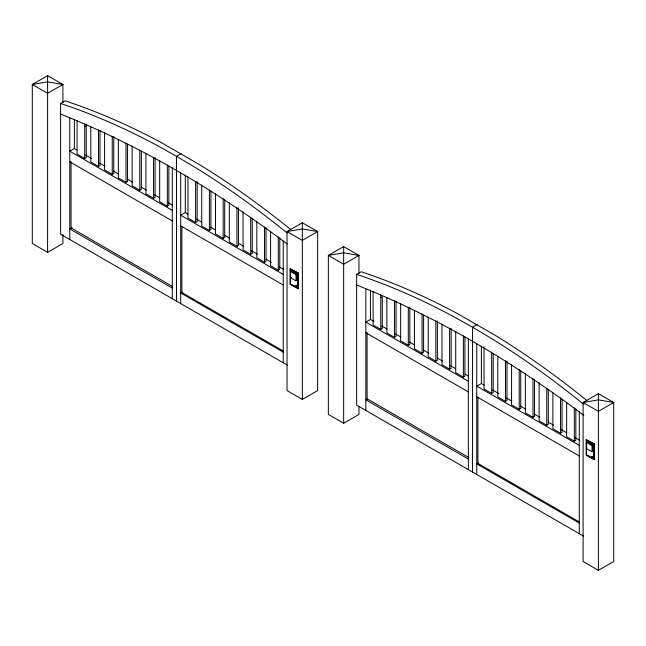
<?xml version="1.0" encoding="UTF-8"?>
<svg xmlns="http://www.w3.org/2000/svg" width="646" height="646" viewBox="0 0 646 646"><rect width="100%" height="100%" fill="white"/><g stroke="black" fill="none" stroke-linecap="round" stroke-linejoin="round"><path stroke-width="0.97" d="M62.896 102.609L62.896 84.497L47.602 75.663L32.3 84.497L32.3 243.502L47.602 252.336L62.896 243.502L62.896 234.441M287.389 365.16L60.603 234.223L60.603 103.489L65.198 100.841A784.64 453.016 60 0 1 161.637 142.782L200.551 165.247A784.64 453.016 60 0 1 290.894 229.685M84.699 126.681L86.233 125.792M76.979 150.042L74.379 148.54L69.784 151.188L172.296 210.378M77.052 120.665L77.052 154.063L84.699 158.48L86.233 157.592L86.233 124.072M90.82 126.6L90.82 162.009L98.475 166.426L100.001 165.546L100.001 130.072M104.595 132.81L104.595 169.963L112.242 174.38L113.769 173.491L113.769 136.524M118.363 139.278L118.363 177.908L126.01 182.325L127.545 181.445L127.545 144.219M181.09 153.619L176.503 156.267L157.051 145.431A784.64 453.016 60 0 0 60.603 103.489M72.077 227.602L69.784 228.926L172.296 288.108M132.131 146.149L132.131 185.862L139.786 190.279L141.312 189.391L141.312 151.148M145.899 153.255L145.899 193.808L153.554 198.225L155.08 197.345L155.08 157.446M159.675 160.636L159.675 201.762L167.322 206.179L168.856 205.299L168.856 166.07M187.905 214.084L185.297 212.582L180.71 215.231L283.223 274.413M187.978 176.867L187.978 218.106L195.625 222.523L197.159 221.635L197.159 181.518M201.746 185.16L201.746 226.052L209.401 230.469L210.927 229.588L210.927 191.014M215.514 193.743L215.514 234.005L223.169 238.422L224.695 237.534L224.695 199.808M229.29 202.715L229.29 241.951L236.937 246.368L238.471 245.488L238.471 207.842M182.237 292.081L180.71 292.969L283.223 352.151M302.344 222.741L287.042 231.575L287.042 390.58L302.344 399.414L317.646 390.58L317.646 231.575L302.344 222.741L302.344 399.414M243.058 211.936L243.058 249.905L250.705 254.322L252.239 253.434L252.239 218.3M256.825 221.392L256.825 257.851L264.48 262.268L266.007 261.388L266.007 227.941M270.601 231.236L270.601 265.805L278.248 270.222L279.775 269.334L279.775 237.906M290.102 268.776L298.517 273.193L298.137 288.77L290.102 284.135L290.102 268.776L298.517 273.193M290.619 271.57L291.386 271.126L296.74 274.219L296.74 280.404L295.973 280.84L290.619 277.756L290.619 271.57L295.973 274.663L296.74 274.219M358.958 273.541L358.958 255.42L343.656 246.586L328.354 255.42L328.354 414.425L343.656 423.259L358.958 414.425L358.958 406.374M290.619 277.756L291.386 277.312M290.102 284.135L294.503 286.235M583.451 536.083L356.657 405.155L356.657 274.413L361.251 271.764A784.64 453.016 60 0 1 457.691 313.706L496.604 336.17A784.64 453.016 60 0 1 586.948 400.609M380.76 297.604L382.287 296.716L382.287 328.523L380.76 329.403L373.105 324.986L373.105 291.588M373.905 321.474L370.433 319.463L365.838 322.12L468.35 381.301M386.881 297.523L386.881 332.94L394.528 337.357L396.055 336.469L396.055 300.996M400.649 303.741L400.649 340.886L408.296 345.303L409.83 344.423L409.83 307.448M414.417 310.201L414.417 348.84L422.064 353.257L423.598 352.369L423.598 315.151M477.144 324.542L472.557 327.191L453.104 316.354A784.64 453.016 60 0 0 356.657 274.413M367.372 398.97L365.838 399.85L468.35 459.031M428.185 317.073L428.185 356.786L435.84 361.203L437.366 360.323L437.366 321.07M441.961 324.187L441.961 364.74L449.608 369.157L451.134 368.268L451.134 328.378M455.729 331.56L455.729 372.685L463.376 377.103L464.91 376.222L464.91 336.994M483.959 385.016L481.359 383.506L476.764 386.155L579.276 445.344M484.032 346.789L484.032 389.029L491.679 393.446L493.213 392.566L493.213 353.443M497.8 356.083L497.8 396.983L505.455 401.392L506.981 400.512L506.981 360.952M511.575 364.675L511.575 404.929L519.222 409.346L520.749 408.466L520.749 370.731M525.343 373.646L525.343 412.883L532.99 417.3L534.525 416.412L534.525 379.759M478.298 463.012L476.764 463.893L579.276 523.074M598.398 393.664L583.104 402.498L583.104 561.503L598.398 570.337L613.7 561.503L613.7 402.498L598.398 393.664L598.398 570.337M539.111 382.86L539.111 420.829L546.766 425.246L548.293 424.365L548.293 389.223M552.879 392.316L552.879 428.782L560.534 433.2L562.06 432.311L562.06 398.873M566.655 402.167L566.655 436.728L574.302 441.145L575.836 440.265L575.836 408.829M586.156 439.7L594.578 444.117L594.191 459.694L586.156 455.059L586.156 439.7L594.578 444.117M586.673 442.494L587.44 442.05L592.794 445.142L592.794 451.328L592.027 451.772L586.673 448.679L586.673 442.494L592.027 445.587L592.794 445.142M60.603 114.092C141.821 146.23 217.379 191.482 287.042 243.922M356.657 285.015C438.174 317.267 513.982 362.745 583.863 415.418M85.668 155.064L91.748 158.569M99.565 163.083L104.781 166.095M113.47 171.109L118.678 174.121M127.367 179.136L132.583 182.148M141.264 187.162L146.481 190.166M154.297 194.68L159.514 197.692M168.194 202.707L172.539 205.218M196.594 219.099L201.802 222.111M210.491 227.126L215.707 230.137M224.396 235.152L229.605 238.164M238.293 243.179L243.502 246.191M251.326 250.705L257.407 254.209M266.095 259.224L271.304 262.236M279.12 266.75L283.465 269.261M381.721 325.988L386.938 329M395.627 334.014L400.835 337.018M409.524 342.033L414.732 345.045M423.421 350.059L428.637 353.071M437.326 358.086L442.534 361.098M450.351 365.612L455.567 368.616M465.12 374.139L468.6 376.142M492.648 390.031L498.728 393.543M506.545 398.057L511.761 401.061M520.45 406.076L525.658 409.088M534.347 414.102L539.563 417.114M548.244 422.129L553.461 425.141M561.277 429.655L566.494 432.658M575.174 437.673L579.519 440.184M296.11 287.155L298.517 288.552M588.151 455.769L589.758 456.69M69.784 161.791L172.296 220.972M180.71 225.834L283.223 285.015M365.838 332.714L468.35 391.904M476.764 396.757L579.276 455.939M172.684 286.59L71.044 227.909L71.044 161.775M468.746 457.513L367.098 398.832L367.098 332.698M283.497 351.166L181.857 292.485L181.857 226.35M579.551 522.089L477.911 463.408L477.911 397.274M296.159 286.202C297.346 287.099 296.191 284.506 295.981 285.831M594.191 444.335L594.191 459.694M592.027 445.587L592.027 451.772M579.276 411.995L579.276 533.677M574.302 407.747L574.302 441.145M560.534 397.783L560.534 433.2M546.766 388.101L546.766 425.246M532.99 378.661L532.99 417.3M519.222 369.633L519.222 409.346M505.455 360.839L505.455 401.392M491.679 352.32L491.679 393.446M481.359 346.208L481.359 383.506M476.764 343.825L476.764 474.495M472.557 472.065L472.557 327.191L492.01 338.819A784.64 453.016 60 0 1 583.887 404.501M468.35 338.964L468.35 469.634M463.376 335.863L463.376 377.103M449.608 328.257L449.608 369.157M435.84 320.949L435.84 361.203M422.064 314.021L422.064 353.257M408.296 307.334L408.296 345.303M394.528 300.891L394.528 337.357M380.76 295.028L380.76 329.403M370.433 290.046L370.433 319.463M365.838 288.77L365.838 410.452M343.656 246.586L343.656 423.259M298.137 273.411L298.137 288.77M295.973 274.663L295.973 280.84M283.223 241.071L283.223 362.753M278.248 236.824L278.248 270.222M264.48 226.859L264.48 262.268M250.705 217.169L250.705 254.322M236.937 207.737L236.937 246.368M223.169 198.71L223.169 238.422M209.401 189.916L209.401 230.469M195.625 181.397L195.625 222.523M185.297 175.284L185.297 212.582M180.71 172.894L180.71 303.563M176.503 301.141L176.503 156.267L195.956 167.895A784.64 453.016 60 0 1 287.066 232.956M172.296 168.041L172.296 298.71M167.322 164.94L167.322 206.179M153.554 157.333L153.554 198.225M139.786 150.025L139.786 190.279M126.01 143.097L126.01 182.325M112.242 136.411L112.242 174.38M98.475 129.967L98.475 166.426M84.699 124.097L84.699 158.48M74.379 119.114L74.379 148.54M69.784 117.847L69.784 239.529M47.602 75.663L47.602 252.336M295.214 286.041L295.86 286.84L295.214 286.041M591.276 456.964L591.914 457.764L591.276 456.964M592.035 456.528L592.681 457.32L592.035 456.528M62.896 84.497L47.602 93.331L32.3 84.497L47.602 81.848L62.896 84.497M317.646 231.575L302.344 240.409L287.042 231.575L302.344 228.926L317.646 231.575M358.958 255.42L343.656 264.254L328.354 255.42L343.656 252.772L358.958 255.42M613.7 402.498L598.398 411.332L583.104 402.498L598.398 399.85L613.7 402.498M297.806 273.605L290.434 269.35L290.434 283.941L297.806 288.197L297.806 273.605M593.86 444.529L586.487 440.273L586.487 454.865L593.86 459.12L593.86 444.529"/></g></svg>
